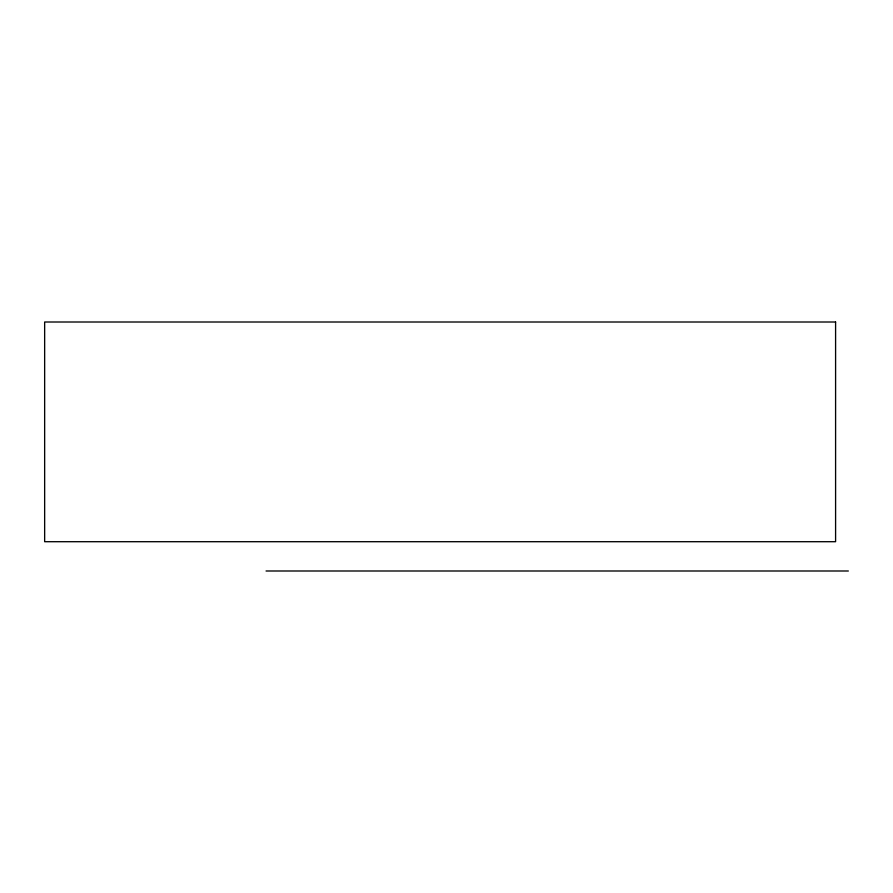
<?xml version="1.0" encoding="UTF-8"?>
<svg xmlns="http://www.w3.org/2000/svg" width="893" height="893" viewBox="0 0 893 893"><rect width="100%" height="100%" fill="white"/><g stroke="black" fill="none" stroke-linecap="round" stroke-linejoin="round"><path stroke-width="1.34" d="M266.058 570.995L848.35 570.995M835.591 322.005L44.65 322.005L44.65 541.705L835.591 541.705L835.591 322.005"/></g></svg>
